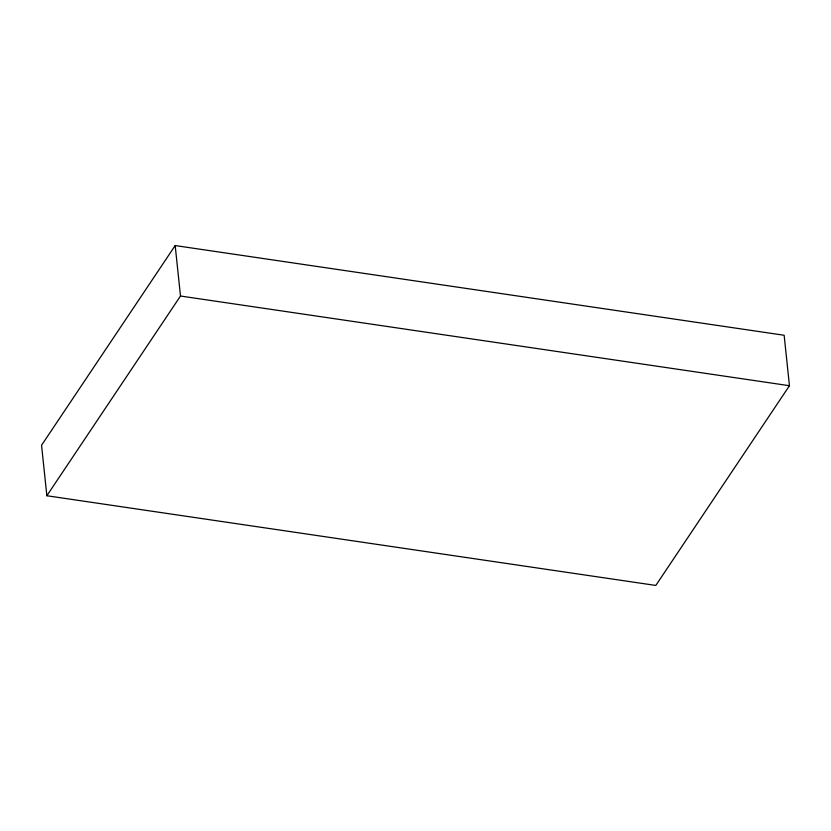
<?xml version="1.0" encoding="UTF-8"?>
<svg xmlns="http://www.w3.org/2000/svg" width="831" height="831" viewBox="0 0 831 831"><rect width="100%" height="100%" fill="white"/><g stroke="black" fill="none" stroke-linecap="round" stroke-linejoin="round"><path stroke-width="1.25" d="M175.185 245.561L41.55 445.281L46.858 495.743L655.815 585.44L789.45 385.719L784.142 335.257L175.185 245.561L180.493 296.023L46.858 495.743M180.493 296.023L789.45 385.719"/></g></svg>
